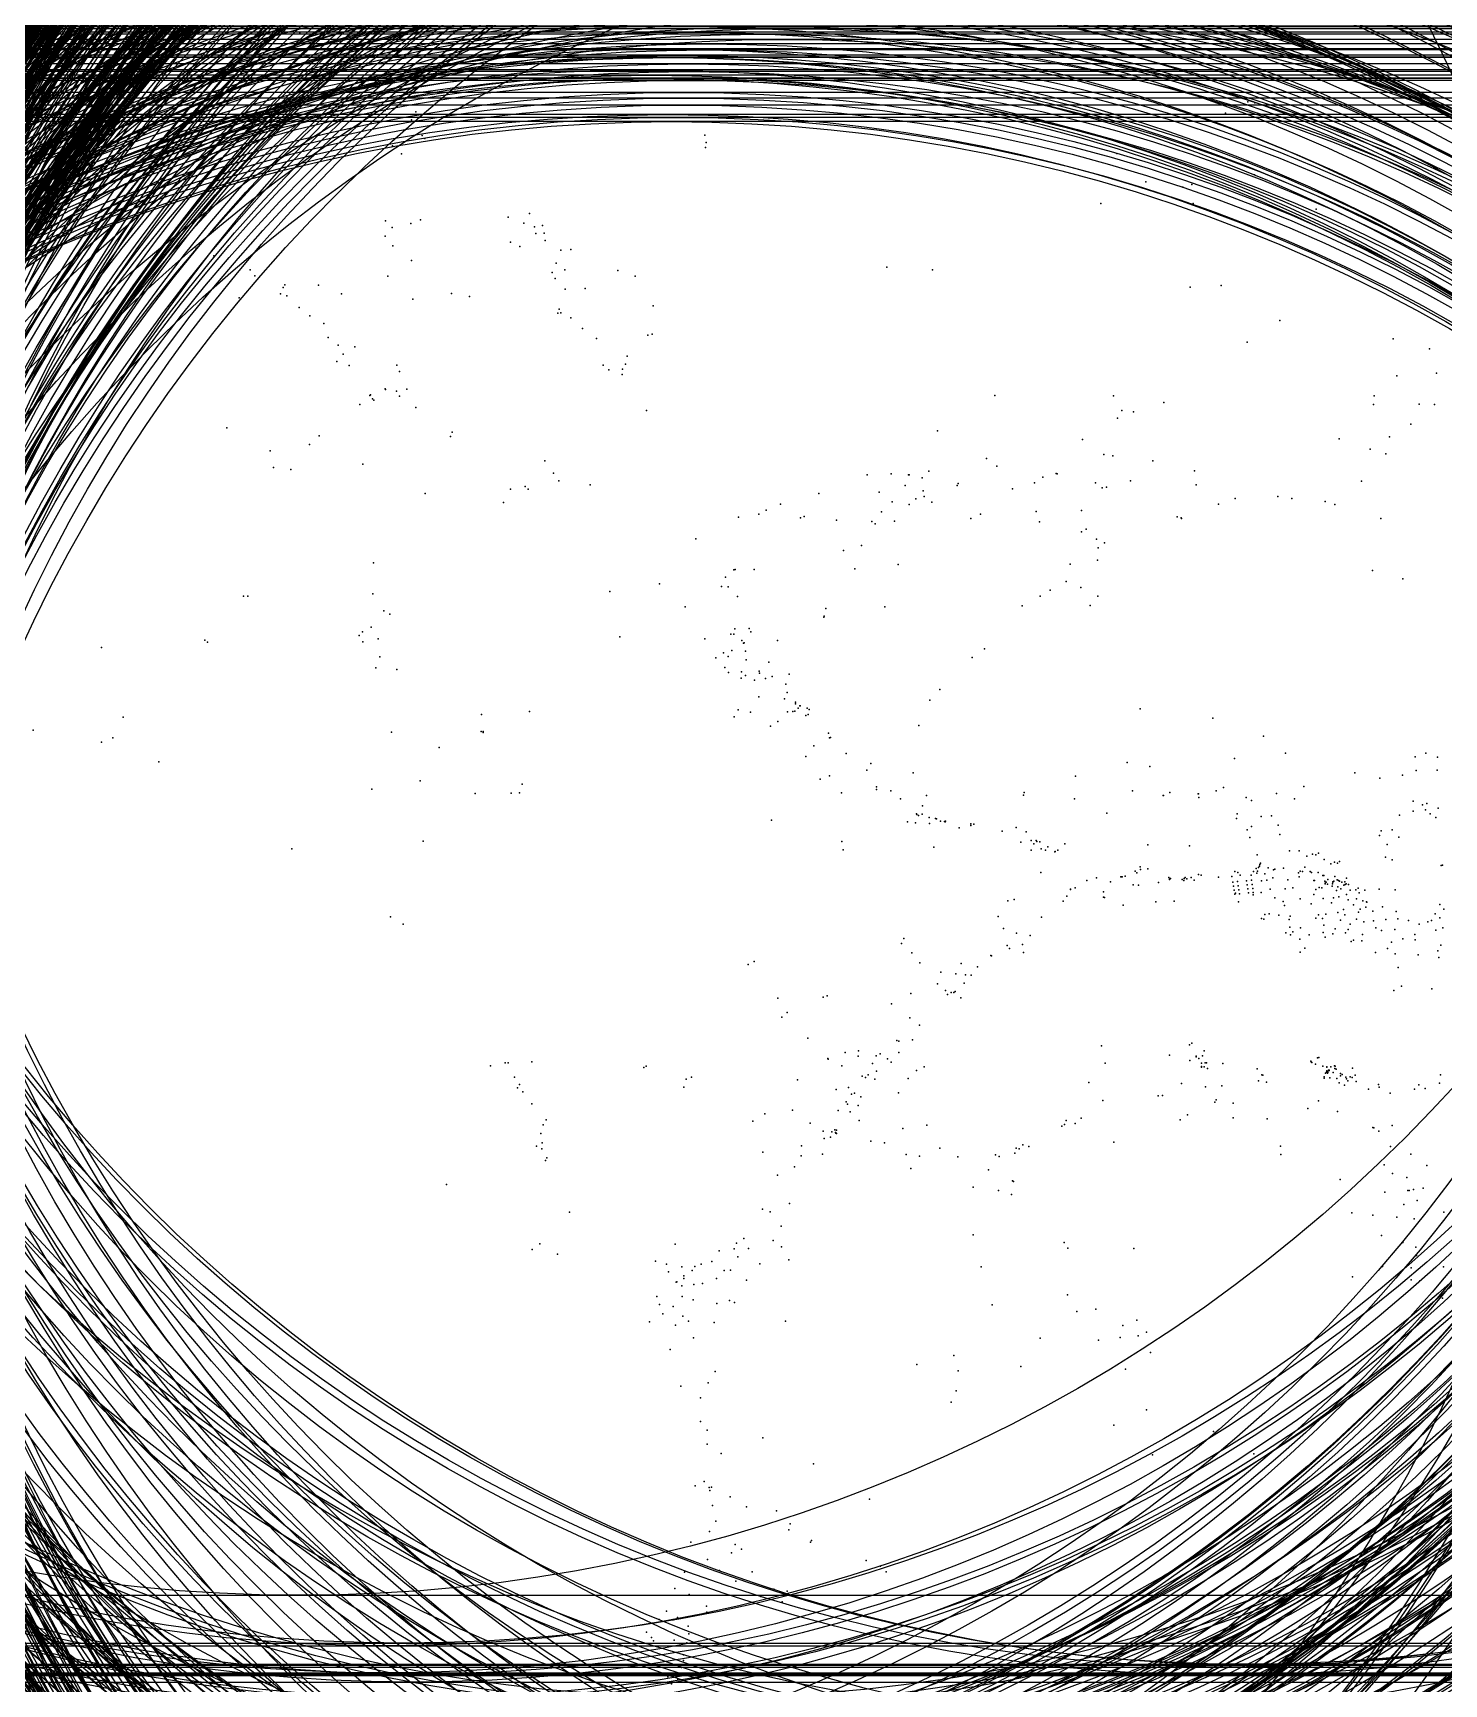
# Model space of a CAD drawing. Header units: inches. Extents: x 34.86 to 36.9, y 37.72 to 39.43.
# Drawn here: x 34.975 to 35.426, y 38.497 to 39.025 of the extents above; entities that cross this region are included whole.
import ezdxf

# ---------------------------------------------------------------- set-up
doc = ezdxf.new("R2010")
doc.units = ezdxf.units.IN
doc.header["$MEASUREMENT"] = 0
doc.header["$PDMODE"] = 96
doc.layers.add('TRAFOBINATIP', color=10, linetype='Continuous')

msp = doc.modelspace()

# ---------------------------------------------------------------- linework, layer by layer
at = {"layer": 'TRAFOBINATIP', "color": 5}
for p in [(35.06034, 39.0252), (35.09369, 39.00992), (35.35643, 38.99954), (35.35671, 39.00221), (35.36364, 39.00315), (35.36578, 39.00288), (35.0961, 38.99744), (35.09945, 38.99244), (35.10036, 38.99142), (35.18986, 38.99251), (35.0928, 38.9865), (35.32173, 38.98662), (35.33096, 38.97762), (35.34277, 38.97591), (35.31654, 38.97065), (35.34608, 38.97066), (35.3855, 38.96886), (35.08778, 38.96511), (35.08984, 38.96301), (35.09889, 38.96539), (35.12692, 38.96626), (35.132, 38.96436), (35.1354, 38.96315), (35.13795, 38.96358), (35.08762, 38.9602), (35.09007, 38.95711), (35.12772, 38.95829), (35.13073, 38.9569), (35.13582, 38.96103), (35.1385, 38.9611), (35.13876, 38.95877), (35.03286, 38.95387), (35.09601, 38.95239), (35.14387, 38.95574), (35.14704, 38.95589), (35.04446, 38.94946), (35.04598, 38.94745), (35.08844, 38.94734), (35.14106, 38.94856), (35.14198, 38.94667), (35.14229, 38.95158), (35.14509, 38.94946), (35.16209, 38.94922), (35.24808, 38.95027), (35.05414, 38.94171), (35.05614, 38.94112), (35.07362, 38.94176), (35.14516, 38.94323), (35.15157, 38.94346), (35.34517, 38.94382), (35.35509, 38.94441), (35.04097, 38.9405), (35.06015, 38.93734), (35.14334, 38.93687), (35.17331, 38.93789), (35.06805, 38.93226), (35.14287, 38.93552), (35.14384, 38.9356), (35.147, 38.93401), (35.15074, 38.9306), (35.3738, 38.93321), (35.06943, 38.92777), (35.07258, 38.92529), (35.15521, 38.92744), (35.17166, 38.9285), (35.17299, 38.92884), (35.36339, 38.92624), (35.41013, 38.92737), (35.07424, 38.92243), (35.07789, 38.92472), (35.16503, 38.92182), (35.42175, 38.92415), (35.07616, 38.91876), (35.0914, 38.91887), (35.09221, 38.91686), (35.15739, 38.91885), (35.16447, 38.91925), (35.41129, 38.9155), (35.42394, 38.91629), (35.08288, 38.90941), (35.08771, 38.9111), (35.0913, 38.9106), (35.09456, 38.91121), (35.08276, 38.90921), (35.08359, 38.90817), (35.08401, 38.90769), (35.09744, 38.90537), (35.17121, 38.90438), (35.28267, 38.90915), (35.32062, 38.90913), (35.33675, 38.90694), (35.40383, 38.90635), (35.40404, 38.90912), (35.41838, 38.90638), (35.42333, 38.9063), (35.03693, 38.89886), (35.3219, 38.90194), (35.32703, 38.90398), (35.41575, 38.90002), (35.0634, 38.8935), (35.10854, 38.89612), (35.26435, 38.89792), (35.31073, 38.89506), (35.4089, 38.89601), (35.0508, 38.89149), (35.13869, 38.88824), (35.28001, 38.889), (35.31748, 38.89033), (35.32045, 38.88985), (35.33323, 38.8883), (35.40271, 38.89202), (35.05192, 38.8861), (35.05745, 38.88546), (35.24182, 38.88376), (35.24952, 38.88415), (35.25506, 38.88376), (35.25524, 38.88378), (35.26154, 38.885), (35.2833, 38.88658), (35.29796, 38.88301), (35.30226, 38.88428), (35.30255, 38.88409), (35.34652, 38.88511), (35.1324, 38.88007), (35.13342, 38.87924), (35.14315, 38.88185), (35.15319, 38.88057), (35.2263, 38.87783), (35.24562, 38.87823), (35.25397, 38.88034), (35.25938, 38.88284), (35.25971, 38.87871), (35.28832, 38.87933), (35.29531, 38.88129), (35.31841, 38.87989), (35.32607, 38.88191), (35.39999, 38.88175), (35.12551, 38.87499), (35.20948, 38.87246), (35.21405, 38.87441), (35.24978, 38.87512), (35.25521, 38.87434), (35.25738, 38.87614), (35.26, 38.87684), (35.26249, 38.87505), (35.35425, 38.87441), (35.3732, 38.87686), (35.37766, 38.8762), (35.38832, 38.87526), (35.20066, 38.87026), (35.20715, 38.87122), (35.22054, 38.87009), (35.23196, 38.86932), (35.24336, 38.86889), (35.25058, 38.86893), (35.29592, 38.87212), (35.34093, 38.87039), (35.34229, 38.87008), (35.34242, 38.86986), (35.40615, 38.86983), (35.18702, 38.8633), (35.31036, 38.86561), (35.31513, 38.86322), (35.2342, 38.85961), (35.24001, 38.86114), (35.31552, 38.85651), (35.31569, 38.86045), (35.19914, 38.8534), (35.23786, 38.85377), (35.25173, 38.85507), (35.40351, 38.85322), (35.19521, 38.84803), (35.19648, 38.85101), (35.1973, 38.84799), (35.30039, 38.84684), (35.30544, 38.84965), (35.31016, 38.84776), (35.41316, 38.85054), (35.18364, 38.84151), (35.22858, 38.84101), (35.24742, 38.84161), (35.29145, 38.84183), (35.29717, 38.84493), (35.31564, 38.84498), (35.0872, 38.8403), (35.22792, 38.83826), (35.22805, 38.83859), (35.02993, 38.83086), (35.0854, 38.83128), (35.16274, 38.83195), (35.18992, 38.8313), (35.19819, 38.83282), (35.19918, 38.83281), (35.19946, 38.8345), (35.20168, 38.83077), (35.2041, 38.83461), (35.20463, 38.83357), (35.21311, 38.83074), (34.99684, 38.82856), (35.08589, 38.82551), (35.19339, 38.82528), (35.19582, 38.82684), (35.20288, 38.82733), (35.27538, 38.82533), (35.08459, 38.82204), (35.09141, 38.82151), (35.19632, 38.82218), (35.20161, 38.82071), (35.20286, 38.81962), (35.20731, 38.82098), (35.21031, 38.82387), (35.21682, 38.82006), (35.20155, 38.81873), (35.20576, 38.81804), (35.20924, 38.8186), (35.21143, 38.8193), (35.2158, 38.81682), (35.26509, 38.81509), (35.20716, 38.81277), (35.21533, 38.81213), (35.21886, 38.81054), (35.21892, 38.81108), (35.22026, 38.80984), (35.22042, 38.80984), (35.2226, 38.8091), (35.26184, 38.81168), (35.00384, 38.80625), (35.11841, 38.80713), (35.13384, 38.80805), (35.19925, 38.80631), (35.2006, 38.80861), (35.20453, 38.80789), (35.21319, 38.80489), (35.21628, 38.80791), (35.21799, 38.80804), (35.21872, 38.80818), (35.22224, 38.80681), (35.22296, 38.80706), (35.22327, 38.8087), (35.3292, 38.80889), (35.35238, 38.80595), (34.97498, 38.80208), (35.00051, 38.79966), (35.08966, 38.80141), (35.11829, 38.80162), (35.11898, 38.80131), (35.11901, 38.80169), (35.21087, 38.80337), (35.22975, 38.79963), (35.23008, 38.79976), (35.2583, 38.80363), (35.36862, 38.80016), (34.99691, 38.79823), (35.10493, 38.79649), (35.22215, 38.79369), (35.22477, 38.79703), (35.23508, 38.79467), (35.37562, 38.79477), (35.41707, 38.79352), (35.42054, 38.79469), (35.42429, 38.79342), (35.01523, 38.79198), (35.24301, 38.79146), (35.2565, 38.78845), (35.32497, 38.79179), (35.33219, 38.79044), (35.35936, 38.79305), (35.39779, 38.78841), (35.4174, 38.78917), (35.42411, 38.78932), (35.08341, 38.78321), (35.09883, 38.78582), (35.1315, 38.78482), (35.22678, 38.78636), (35.22977, 38.78746), (35.24482, 38.784), (35.24483, 38.78312), (35.2494, 38.78267), (35.3085, 38.7874), (35.32666, 38.78262), (35.35346, 38.78268), (35.35576, 38.78377), (35.38149, 38.78408), (35.40585, 38.78675), (35.11642, 38.78181), (35.12788, 38.7819), (35.13062, 38.78198), (35.23361, 38.78201), (35.25952, 38.77787), (35.26084, 38.78123), (35.29179, 38.78124), (35.33646, 38.78116), (35.33656, 38.78114), (35.33862, 38.78215), (35.34772, 38.78172), (35.34785, 38.7817), (35.34788, 38.78058), (35.36301, 38.78057), (35.36471, 38.77955), (35.37271, 38.78187), (35.37854, 38.78007), (35.21126, 38.77327), (35.25467, 38.77271), (35.25723, 38.77248), (35.25823, 38.77481), (35.25946, 38.77515), (35.26167, 38.77409), (35.26174, 38.77223), (35.264, 38.77366), (35.2653, 38.77293), (35.26657, 38.77282), (35.26677, 38.7727), (35.26685, 38.77299), (35.27494, 38.77211), (35.35998, 38.77385), (35.3712, 38.77463), (35.41213, 38.77485), (35.41647, 38.77613), (35.28504, 38.76974), (35.28948, 38.77097), (35.29433, 38.76679), (35.29589, 38.76675), (35.36334, 38.77016), (35.36421, 38.7677), (35.36473, 38.77129), (35.37325, 38.77168), (35.3738, 38.76874), (35.40627, 38.76991), (35.40976, 38.77015), (35.41193, 38.76786), (35.05782, 38.76414), (35.2337, 38.76642), (35.23409, 38.76378), (35.2631, 38.76462), (35.29095, 38.76628), (35.29429, 38.76364), (35.29518, 38.76573), (35.29607, 38.76643), (35.29702, 38.76635), (35.29746, 38.76408), (35.29889, 38.76365), (35.29961, 38.76478), (35.30185, 38.76317), (35.30197, 38.76322), (35.30278, 38.76364), (35.34496, 38.7651), (35.36661, 38.76218), (35.38246, 38.76176), (35.38531, 38.7622), (35.40821, 38.76554), (35.29735, 38.75654), (35.32755, 38.75693), (35.32919, 38.75836), (35.33165, 38.75767), (35.35946, 38.75683), (35.36043, 38.75649), (35.36542, 38.75682), (35.3663, 38.75778), (35.36648, 38.75637), (35.36671, 38.75692), (35.36702, 38.75816), (35.3673, 38.75858), (35.36748, 38.75905), (35.36762, 38.75957), (35.36908, 38.75614), (35.37218, 38.75764), (35.37502, 38.75787), (35.38038, 38.757), (35.38349, 38.75681), (35.3861, 38.75655), (35.39224, 38.75952), (35.42542, 38.75882), (35.30835, 38.7516), (35.31213, 38.754), (35.32297, 38.7552), (35.32861, 38.75252), (35.33827, 38.75496), (35.33853, 38.75436), (35.33882, 38.75465), (35.34354, 38.75498), (35.34403, 38.75454), (35.34644, 38.75413), (35.34785, 38.75585), (35.34866, 38.75565), (35.35844, 38.7553), (35.36117, 38.75572), (35.3647, 38.75566), (35.37642, 38.75415), (35.37803, 38.75158), (35.38474, 38.75397), (35.38496, 38.75396), (35.38644, 38.75178), (35.38787, 38.75553), (35.38867, 38.75349), (35.3892, 38.75426), (35.39069, 38.75294), (35.39079, 38.75359), (35.39214, 38.75424), (35.39233, 38.7519), (35.39256, 38.75402), (35.39292, 38.75371), (35.39335, 38.75136), (35.39367, 38.75341), (35.39425, 38.75245), (35.39472, 38.75272), (35.39505, 38.75296), (35.39511, 38.75477), (35.3963, 38.75093), (35.39815, 38.75097), (35.39884, 38.75156), (35.40098, 38.75087), (35.40559, 38.75122), (35.41067, 38.75103), (35.28685, 38.74749), (35.28885, 38.74786), (35.30453, 38.74734), (35.30572, 38.74897), (35.32367, 38.74609), (35.35961, 38.74994), (35.3606, 38.74719), (35.37219, 38.74847), (35.37536, 38.74601), (35.38035, 38.74807), (35.38471, 38.74954), (35.39918, 38.75), (35.4004, 38.74743), (35.08935, 38.74231), (35.2837, 38.74249), (35.29759, 38.74225), (35.36794, 38.74181), (35.37044, 38.74334), (35.37681, 38.74144), (35.3771, 38.74258), (35.3862, 38.74302), (35.41108, 38.74408), (35.42627, 38.74475), (35.09337, 38.74005), (35.25356, 38.73537), (35.28546, 38.73861), (35.2896, 38.73713), (35.29392, 38.73641), (35.377, 38.73906), (35.37794, 38.73759), (35.39481, 38.73726), (35.40639, 38.73799), (35.41697, 38.73673), (35.25277, 38.73381), (35.25614, 38.73083), (35.28136, 38.73), (35.2866, 38.73318), (35.28736, 38.73216), (35.2915, 38.73352), (35.2918, 38.73092), (35.38183, 38.73236), (35.40438, 38.73088), (35.40951, 38.7342), (35.41812, 38.73021), (35.20377, 38.72708), (35.2057, 38.72809), (35.25861, 38.72759), (35.26541, 38.72463), (35.27193, 38.72738), (35.41165, 38.72613), (35.42474, 38.72928), (35.27284, 38.72111), (35.27513, 38.72364), (35.41274, 38.72013), (35.21322, 38.71629), (35.24963, 38.7145), (35.25579, 38.71778), (35.26958, 38.7181), (35.27175, 38.7164), (35.21447, 38.71025), (35.25542, 38.71007), (35.25855, 38.70769), (35.23477, 38.69892), (35.239, 38.69949), (35.25126, 38.70276), (35.25196, 38.69897), (35.25197, 38.70258), (35.25628, 38.70302), (35.31675, 38.7011), (35.33853, 38.69807), (35.34496, 38.7014), (35.34564, 38.70188), (35.34963, 38.69944), (35.12136, 38.69462), (35.12596, 38.69558), (35.12693, 38.69562), (35.13454, 38.69594), (35.22928, 38.69699), (35.22939, 38.69676), (35.23366, 38.69461), (35.24469, 38.69788), (35.24479, 38.69292), (35.24836, 38.69689), (35.24952, 38.69587), (35.25763, 38.69313), (35.26, 38.69432), (35.31795, 38.69549), (35.34499, 38.69641), (35.34703, 38.69776), (35.34707, 38.69749), (35.34876, 38.69425), (35.3491, 38.69781), (35.34993, 38.69561), (35.35035, 38.69562), (35.35068, 38.69376), (35.35564, 38.69541), (35.36658, 38.6937), (35.3839, 38.69594), (35.38402, 38.69572), (35.38526, 38.69519), (35.38588, 38.69724), (35.38635, 38.69736), (35.38759, 38.69459), (35.38889, 38.69432), (35.3889, 38.69421), (35.38915, 38.69278), (35.38936, 38.69332), (35.3896, 38.69315), (35.39016, 38.69431), (35.39133, 38.69463), (35.39137, 38.6938), (35.39154, 38.69453), (35.39188, 38.69357), (35.39702, 38.69396), (35.12898, 38.69107), (35.13057, 38.68865), (35.18312, 38.68783), (35.18395, 38.69041), (35.18561, 38.69106), (35.21957, 38.69017), (35.23589, 38.68775), (35.24217, 38.69175), (35.25489, 38.69061), (35.31275, 38.68937), (35.34239, 38.68897), (35.35008, 38.68791), (35.35531, 38.6883), (35.36699, 38.68989), (35.36806, 38.69182), (35.36961, 38.68944), (35.38797, 38.69076), (35.38798, 38.6911), (35.38842, 38.69229), (35.38911, 38.69229), (35.38921, 38.69255), (35.38982, 38.69083), (35.39089, 38.69252), (35.39203, 38.69065), (35.39284, 38.68917), (35.39319, 38.69216), (35.3932, 38.69146), (35.39452, 38.68851), (35.39498, 38.69098), (35.39514, 38.6905), (35.39563, 38.68989), (35.39636, 38.69115), (35.39701, 38.69095), (35.39795, 38.69169), (35.39825, 38.68967), (35.41833, 38.68856), (35.4203, 38.68742), (35.42494, 38.68915), (35.42519, 38.69173), (35.13167, 38.6863), (35.1345, 38.68251), (35.23556, 38.68243), (35.23979, 38.68472), (35.25179, 38.68603), (35.31721, 38.68361), (35.33489, 38.68502), (35.33629, 38.6852), (35.35299, 38.68306), (35.35345, 38.68383), (35.35891, 38.6827), (35.38615, 38.68348), (35.40214, 38.68715), (35.40915, 38.68596), (35.41688, 38.6872), (35.13909, 38.67739), (35.20527, 38.67693), (35.21796, 38.68044), (35.23638, 38.67993), (35.3055, 38.67715), (35.31026, 38.6779), (35.34192, 38.67733), (35.34428, 38.67893), (35.35892, 38.67806), (35.39228, 38.68009), (35.13741, 38.67299), (35.13812, 38.67583), (35.22354, 38.6763), (35.22773, 38.67375), (35.23006, 38.67188), (35.23053, 38.6735), (35.23148, 38.67419), (35.2317, 38.6733), (35.23178, 38.67308), (35.23191, 38.67306), (35.232, 38.67406), (35.232, 38.67303), (35.25327, 38.67463), (35.26089, 38.67563), (35.30413, 38.67531), (35.3049, 38.67587), (35.30831, 38.67619), (35.40548, 38.6738), (35.40975, 38.67557), (35.13602, 38.66895), (35.13769, 38.66809), (35.13784, 38.67006), (35.20848, 38.66703), (35.22083, 38.66903), (35.22756, 38.66635), (35.25426, 38.6663), (35.28906, 38.66676), (35.28947, 38.6683), (35.29042, 38.66805), (35.29156, 38.66939), (35.29353, 38.66882), (35.32072, 38.67021), (35.37406, 38.66895), (35.37414, 38.66629), (35.40924, 38.66888), (35.41577, 38.66642), (35.13887, 38.66434), (35.13929, 38.66525), (35.21854, 38.66236), (35.2207, 38.66583), (35.25577, 38.66178), (35.2586, 38.6657), (35.27086, 38.6655), (35.28058, 38.66133), (35.2829, 38.66613), (35.28402, 38.66569), (35.40716, 38.66293), (35.4209, 38.6628), (35.10727, 38.65673), (35.21308, 38.65965), (35.28831, 38.6579), (35.28863, 38.65763), (35.40989, 38.66021), (35.41448, 38.65888), (35.21695, 38.65061), (35.28388, 38.65477), (35.28797, 38.65349), (35.40745, 38.65427), (35.41475, 38.65481), (35.41517, 38.65477), (35.41776, 38.6516), (35.41971, 38.65551), (35.20831, 38.6488), (35.4036, 38.6469), (35.21433, 38.6434), (35.27569, 38.6406), (35.40636, 38.64037), (35.1346, 38.63584), (35.13705, 38.63767), (35.18036, 38.6376), (35.19928, 38.63608), (35.21175, 38.63877), (35.21441, 38.63678), (35.30604, 38.63633), (35.32714, 38.63618), (35.4132, 38.63808), (35.1428, 38.63439), (35.17759, 38.6312), (35.18868, 38.63118), (35.19214, 38.632), (35.20745, 38.63128), (35.21679, 38.63255), (35.27828, 38.6303), (35.40663, 38.63043), (35.41753, 38.634), (35.42616, 38.63038), (35.1807, 38.62543), (35.18095, 38.62551), (35.18256, 38.62421), (35.18584, 38.62911), (35.19358, 38.62661), (35.19609, 38.62915), (35.19814, 38.62923), (35.20325, 38.62611), (35.39704, 38.62715), (35.1826, 38.6208), (35.18617, 38.61974), (35.19776, 38.61956), (35.19941, 38.61893), (35.30585, 38.62132), (35.4259, 38.62034), (35.17536, 38.61829), (35.1765, 38.61531), (35.1798, 38.61759), (35.18281, 38.61452), (35.19371, 38.61865), (35.2818, 38.61815), (35.30887, 38.616), (35.17216, 38.61277), (35.18051, 38.61164), (35.18469, 38.61297), (35.19282, 38.61255), (35.21568, 38.61294), (35.32804, 38.61321), (35.3285, 38.6083), (35.33114, 38.60939), (35.17878, 38.60383), (35.18626, 38.60756), (35.29719, 38.60749), (35.31578, 38.6069), (35.32277, 38.60767), (35.33243, 38.60291), (35.25774, 38.59909), (35.26949, 38.602), (35.29101, 38.59842), (35.19098, 38.59318), (35.19322, 38.59682), (35.27096, 38.59703), (35.3245, 38.59753), (35.18226, 38.59219), (35.18851, 38.58845), (35.26871, 38.58697), (35.18845, 38.58084), (35.19063, 38.57808), (35.19058, 38.57361), (35.20848, 38.57564), (35.19516, 38.57061), (35.22467, 38.56728), (35.18968, 38.56167), (35.198, 38.55671), (35.24255, 38.556), (35.19236, 38.55392), (35.20325, 38.55354), (35.21283, 38.55229), (35.21671, 38.54614), (35.21718, 38.54808), (35.1854, 38.54226), (35.19963, 38.54143), (35.20159, 38.53999), (35.2237, 38.54225), (35.22401, 38.54276), (35.19843, 38.53883), (35.24151, 38.53639), (35.24611, 38.53449), (35.18341, 38.5326), (35.1946, 38.5332), (35.20504, 38.53269), (35.24784, 38.53267), (35.18031, 38.52742), (35.20783, 38.52482), (35.212, 38.5272), (35.2162, 38.52657), (35.17761, 38.52009), (35.19049, 38.51979), (35.17977, 38.51733), (35.18452, 38.51531), (35.17342, 38.51061), (35.18006, 38.5108), (35.18413, 38.51003), (35.18301, 38.50621), (35.17803, 38.4991), (35.18244, 38.50212)]:
    msp.add_point(p, dxfattribs=at)
at = {"layer": 'TRAFOBINATIP', "color": 1}
for p in [(35.08788, 39.00904), (35.36577, 38.9798), (35.1338, 38.96741), (35.0272, 38.95636), (35.16756, 38.94742), (35.055, 38.9438), (35.0555, 38.94465), (35.06632, 38.94449), (35.06357, 38.93471), (35.07957, 38.90627), (35.09223, 38.90894), (35.32324, 38.90441), (35.39278, 38.89535), (35.40772, 38.89051), (35.3149, 38.88125), (35.39145, 38.8743), (35.22168, 38.8705), (35.24437, 38.86809), (35.24642, 38.87201), (35.27811, 38.87124), (35.31312, 38.84196), (35.03078, 38.83023), (35.27935, 38.82816), (35.21619, 38.81417), (35.2417, 38.78924), (35.4131, 38.78766), (35.30815, 38.78013), (35.4165, 38.77938), (35.41947, 38.77818), (35.42088, 38.7786), (35.25755, 38.77535), (35.25772, 38.77508), (35.26363, 38.77384), (35.31853, 38.77554), (35.42044, 38.77655), (35.42196, 38.77527), (35.42374, 38.77414), (35.42448, 38.77707), (35.40572, 38.76833), (35.33156, 38.76537), (35.37697, 38.76351), (35.37997, 38.76348), (35.38431, 38.76237), (35.38615, 38.7627), (35.40762, 38.76143), (35.37014, 38.75808), (35.37185, 38.75742), (35.37979, 38.75642), (35.38107, 38.75686), (35.38185, 38.75824), (35.38806, 38.76068), (35.39014, 38.75932), (35.39293, 38.76004), (35.40977, 38.76062), (35.42587, 38.75893), (35.30683, 38.75113), (35.33502, 38.75334), (35.35421, 38.75506), (35.35876, 38.75346), (35.35896, 38.75217), (35.35918, 38.75088), (35.3603, 38.75361), (35.36045, 38.75231), (35.36071, 38.75103), (35.36319, 38.75389), (35.36338, 38.7526), (35.36361, 38.75131), (35.36471, 38.75404), (35.36493, 38.75274), (35.36514, 38.75145), (35.36792, 38.75391), (35.36966, 38.75412), (35.37077, 38.75119), (35.37159, 38.75486), (35.37163, 38.75482), (35.37551, 38.75129), (35.38002, 38.75513), (35.38536, 38.75106), (35.3873, 38.75161), (35.3876, 38.75553), (35.38837, 38.75307), (35.39059, 38.75218), (35.39107, 38.75378), (35.39191, 38.75081), (35.39463, 38.75352), (35.39578, 38.75268), (35.3174, 38.74859), (35.33418, 38.7471), (35.34002, 38.74736), (35.35938, 38.74958), (35.36091, 38.74973), (35.36381, 38.75001), (35.36527, 38.74936), (35.36534, 38.75016), (35.36784, 38.75015), (35.37487, 38.74725), (35.38383, 38.74647), (35.38772, 38.74821), (35.39039, 38.74682), (35.39103, 38.74847), (35.39266, 38.74876), (35.39512, 38.74945), (35.3957, 38.74779), (35.39736, 38.7462), (35.39835, 38.74813), (35.40159, 38.74712), (35.40168, 38.74709), (35.40662, 38.74554), (35.42499, 38.74625), (35.36906, 38.74309), (35.37348, 38.74284), (35.38532, 38.74191), (35.38747, 38.74179), (35.38857, 38.74318), (35.39322, 38.74123), (35.39421, 38.74469), (35.39464, 38.74301), (35.39836, 38.74161), (35.39895, 38.74379), (35.39956, 38.74483), (35.40068, 38.74071), (35.40137, 38.74545), (35.40356, 38.74417), (35.40378, 38.7411), (35.40772, 38.7415), (35.41162, 38.74171), (35.41499, 38.74119), (35.4212, 38.74075), (35.42233, 38.74122), (35.42354, 38.74331), (35.425, 38.74206), (35.3757, 38.73721), (35.37728, 38.73655), (35.38019, 38.73518), (35.38041, 38.7388), (35.38318, 38.73656), (35.38768, 38.73737), (35.38793, 38.73973), (35.38832, 38.73589), (35.39081, 38.73687), (35.39155, 38.73854), (35.39567, 38.7383), (35.39629, 38.74005), (35.40025, 38.73674), (35.40455, 38.73878), (35.41066, 38.73833), (35.41318, 38.73534), (35.41714, 38.73501), (35.41843, 38.74001), (35.42376, 38.73807), (35.42597, 38.73881), (35.38028, 38.73101), (35.39665, 38.73445), (35.39741, 38.73483), (35.40003, 38.73468), (35.40825, 38.73218), (35.41074, 38.73046), (35.42439, 38.73145), (35.42529, 38.7333), (35.26435, 38.72086), (35.27332, 38.72379), (35.26753, 38.71754), (35.34873, 38.69442), (35.34875, 38.69553), (35.34965, 38.69431), (35.38369, 38.69613), (35.3889, 38.69304), (35.38961, 38.69328), (35.12995, 38.6876), (35.36838, 38.69164), (35.36977, 38.6777), (35.38281, 38.68096), (35.40362, 38.67492), (35.26505, 38.66836), (35.27574, 38.6558), (35.3931, 38.65831), (35.39685, 38.6476), (35.4113, 38.64621), (35.42633, 38.6478), (35.1945, 38.63544), (35.20003, 38.63793), (35.2024, 38.63942), (35.18669, 38.63043), (35.2004, 38.6335), (35.17826, 38.62874), (35.1832, 38.62745), (35.18641, 38.62473), (35.18919, 38.62499), (35.4158, 38.62617), (35.1745, 38.62079), (35.32356, 38.61156), (35.33113, 38.5846), (35.3207, 38.57961), (35.35264, 38.57761), (35.33314, 38.57013), (35.36549, 38.57051), (35.18683, 38.56023), (35.19151, 38.55872), (35.17918, 38.49683)]:
    msp.add_point(p, dxfattribs=at)
at = {"layer": 'TRAFOBINATIP', "color": 7}
for p in [(35.08758, 39.00037), (35.09742, 39), (35.09, 38.98914), (35.19035, 38.99013), (35.19013, 38.98853), (35.09584, 38.96423), (35.26269, 38.94936), (35.10888, 38.94186), (35.0965, 38.94007), (35.11458, 38.94086), (35.07214, 38.92008), (35.15919, 38.91738), (35.16345, 38.91594), (35.16355, 38.91765), (35.06651, 38.89627), (35.10901, 38.89743), (35.08052, 38.88725), (35.14149, 38.88435), (35.10044, 38.87783), (35.12775, 38.87923), (35.27065, 38.88037), (35.27091, 38.88098), (35.31702, 38.87965), (35.3471, 38.88063), (35.31034, 38.87243), (35.35955, 38.87628), (35.29691, 38.86872), (35.31192, 38.86646), (35.3177, 38.86206), (35.08393, 38.85568), (35.19963, 38.85349), (35.20563, 38.85355), (35.30679, 38.85518), (35.15949, 38.84649), (35.17534, 38.8489), (35.08367, 38.84574), (35.20032, 38.84491), (35.0891, 38.83922), (35.07935, 38.83235), (35.08034, 38.83356), (35.08049, 38.83039), (35.08317, 38.83502), (35.19733, 38.82563), (35.19851, 38.82753), (35.20226, 38.82994), (35.20243, 38.83004), (35.2074, 38.82034), (35.2197, 38.8091), (35.22948, 38.80115), (35.29205, 38.78218), (35.27589, 38.77195), (35.36022, 38.77529), (35.36783, 38.77445), (35.27128, 38.77079), (35.275, 38.77157), (35.29264, 38.76952), (35.09982, 38.76651), (35.30505, 38.76574), (35.32805, 38.75646), (35.32921, 38.75751), (35.38395, 38.75651), (35.30683, 38.75124), (35.31519, 38.75483), (35.31965, 38.75357), (35.32324, 38.75518), (35.32334, 38.75514), (35.32433, 38.75537), (35.32688, 38.75256), (35.33855, 38.75431), (35.34258, 38.7543), (35.34312, 38.75397), (35.34321, 38.75457), (35.34549, 38.75496), (35.38824, 38.75374), (35.39076, 38.75347), (35.39137, 38.75524), (35.31738, 38.75035), (35.31777, 38.74855), (35.36869, 38.74165), (35.3924, 38.74377), (35.28162, 38.7299), (35.27707, 38.72637), (35.27015, 38.7241), (35.42247, 38.71928), (35.22775, 38.71665), (35.22899, 38.71705), (35.2687, 38.71811), (35.26993, 38.71849), (35.41025, 38.71881), (35.21621, 38.71174), (35.22287, 38.70354), (35.24593, 38.69849), (35.17032, 38.69408), (35.17116, 38.69458), (35.23893, 38.69775), (35.24353, 38.69545), (35.2402, 38.69131), (35.24131, 38.6909), (35.24431, 38.69035), (35.38872, 38.69265), (35.39378, 38.6919), (35.40535, 38.68865), (35.4056, 38.68784), (35.23193, 38.68712), (35.23512, 38.68317), (35.23679, 38.6856), (35.23773, 38.68594), (35.20903, 38.6793), (35.23252, 38.68035), (35.23892, 38.682), (35.23928, 38.67713), (35.40388, 38.67481), (35.22804, 38.67138), (35.24294, 38.6705), (35.24738, 38.67004), (35.41662, 38.6551), (35.1466, 38.64785), (35.21083, 38.64791), (35.41683, 38.64566), (35.20388, 38.63616), (35.30481, 38.63811), (35.41738, 38.63664), (35.17411, 38.63219), (35.18254, 38.63033), (35.41582, 38.63002), (35.18314, 38.62658), (35.41863, 38.62585), (35.31501, 38.61681), (35.27026, 38.59065), (35.19132, 38.55969), (35.19199, 38.55984), (35.19143, 38.54565), (35.19345, 38.54894), (35.19071, 38.53662), (35.19975, 38.52968), (35.18488, 38.5255), (35.19046, 38.52172), (35.21463, 38.52317), (35.17123, 38.51346), (35.17524, 38.51742), (35.18111, 38.51811), (35.17287, 38.51171), (35.18476, 38.51285), (35.18301, 38.50439), (35.18126, 38.49821)]:
    msp.add_point(p, dxfattribs=at)
at = {"layer": 'TRAFOBINATIP', "color": 250, "true_color": 0x101010}
for p in [(35.34563, 38.97667), (35.08759, 38.9113), (35.27494, 38.86984), (35.04234, 38.84497), (35.04374, 38.84501), (35.19748, 38.82057), (35.20306, 38.82462), (35.25244, 38.78009), (35.39134, 38.75988), (35.38835, 38.75289), (35.38907, 38.75275), (35.40151, 38.74715), (35.26686, 38.71874), (35.3479, 38.69705), (35.41352, 38.65023)]:
    msp.add_point(p, dxfattribs=at)

doc.saveas('drawing.dxf')
